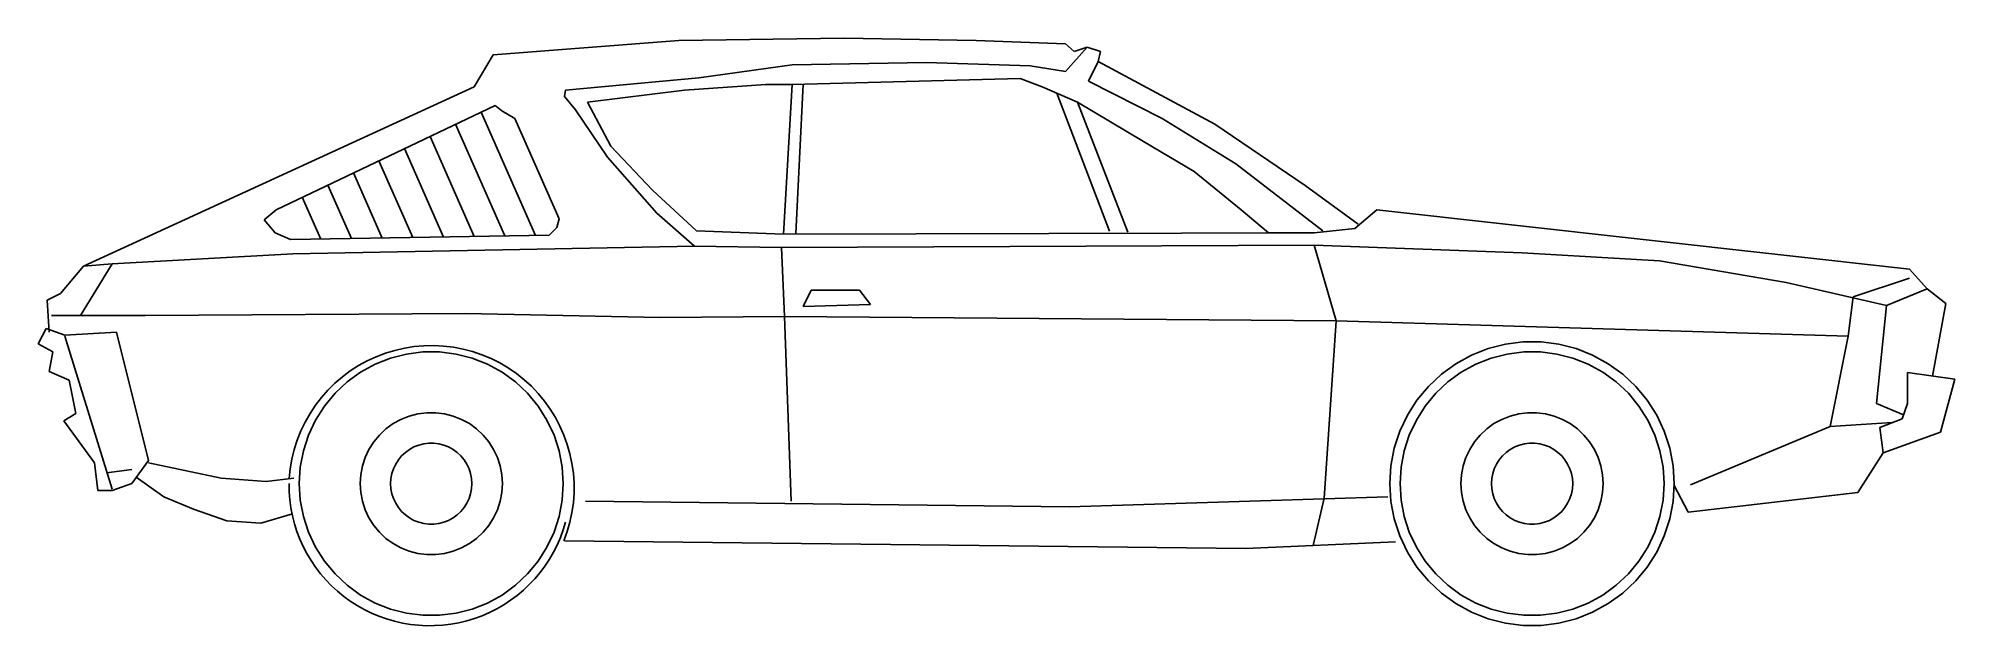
# Model space of a CAD drawing. Extents: x -2 to 4714, y -1 to 1446.
import ezdxf

# ---------------------------------------------------------------- set-up
doc = ezdxf.new("R2010")
doc.units = 0
doc.header["$LTSCALE"] = 20
doc.layers.get('0').update_dxf_attribs({"linetype": 'CONTINUOUS'})

msp = doc.modelspace()

# ---------------------------------------------------------------- linework, layer by layer
at = {"color": 0}
for p, q in [((1117.3, 1404.8), (1574.8, 1440.3)), ((1574.8, 1440.3), (1981.3, 1445.8)), ((1981.3, 1445.8), (2306.3, 1440.3)), ((2306.3, 1440.3), (2525.8, 1432.3)), ((2525.8, 1432.3), (2547.3, 1413.3)), ((2579.8, 1423.8), (2525.8, 1364.3)), ((2547.3, 1413.3), (2579.8, 1423.8)), ((2579.8, 1423.8), (2612.3, 1413.3)), ((1070.8, 1326.3), (1117.3, 1404.8)), ((1853.8, 1380.8), (1623.8, 1348.3)), ((2184.3, 1386.3), (1853.8, 1380.8)), ((2438.8, 1377.8), (2184.3, 1386.3)), ((2525.8, 1364.3), (2438.8, 1377.8)), ((2606.8, 1388.8), (2582.8, 1339.8)), ((2612.3, 1413.3), (2606.8, 1388.8)), ((2606.8, 1388.8), (2893.8, 1234.3)), ((109.3, 884.8), (1070.8, 1326.3)), ((1623.8, 1348.3), (1295.8, 1318.3)), ((1588.3, 1318.3), (1788.8, 1331.8)), ((1788.8, 1331.8), (1853.8, 1331.8)), ((1853.8, 1331.8), (1832.3, 963.3)), ((2414.3, 1346.8), (1853.8, 1331.8)), ((1862.3, 964.8), (1880.4, 1332.5)), ((2468.8, 1326.3), (2414.3, 1346.8)), ((2468.8, 1326.3), (2555.3, 1288.8)), ((2582.8, 1339.8), (2763.8, 1247.8)), ((583.3, 1023.3), (1122.3, 1280.3)), ((1122.3, 1280.3), (1138.8, 1266.8)), ((1295.8, 1318.3), (1293.3, 1302.3)), ((1293.3, 1302.3), (1320.3, 1269.8)), ((1349.8, 1288.8), (1588.3, 1318.3)), ((1406.8, 1180.3), (1349.8, 1288.8)), ((2634.3, 970.3), (2504.8, 1310.8)), ((2555.3, 1288.8), (2679.3, 968.3)), ((2555.3, 1288.8), (2717.8, 1191.3)), ((1146.3, 958.9), (1025.2, 1234)), ((1088.1, 1264), (1221.8, 960.2)), ((1138.8, 1266.8), (1171.3, 1247.8)), ((1171.3, 1247.8), (1279.8, 1001.3)), ((1320.3, 1269.8), (1398.8, 1153.3)), ((2763.8, 1247.8), (2945.3, 1136.8)), ((2893.8, 1234.3), (3116.3, 1082.8)), ((962.3, 1204), (1070.8, 957.6)), ((1509.8, 1071.8), (1406.8, 1180.3)), ((2717.8, 1191.3), (2842.8, 1117.8)), ((836.5, 1144.1), (919.8, 955)), ((995.3, 956.3), (899.4, 1174.1)), ((1398.8, 1153.3), (1520.8, 1014.8)), ((2945.3, 1136.8), (3159.3, 971.8)), ((844.3, 953.7), (773.7, 1114.1)), ((2842.8, 1117.8), (2958.8, 1023.3)), ((693.2, 951.1), (647.9, 1054.1)), ((710.8, 1084.1), (768.7, 952.4)), ((1618.3, 971.8), (1509.8, 1071.8)), ((3116.3, 1082.8), (3246.3, 987.8)), ((553.8, 998.8), (583.3, 1023.3)), ((580.8, 966.3), (553.8, 998.8)), ((1279.8, 1001.3), (1274.3, 979.8)), ((1520.8, 1014.8), (1612.8, 933.8)), ((2958.8, 1023.3), (3025.4, 966.8)), ((3292.3, 1023.3), (3237.8, 977.3)), ((4603.3, 876.8), (3292.3, 1023.3)), ((618.8, 949.8), (580.8, 966.3)), ((1255.3, 960.8), (618.8, 949.8)), ((1274.3, 979.8), (1255.3, 960.8)), ((1832.3, 963.3), (1618.3, 971.8)), ((3137.8, 966.3), (1832.3, 963.3)), ((3025.4, 966.8), (3137.8, 966.3)), ((3237.8, 977.3), (3137.8, 966.3)), ((624.3, 914.8), (179.8, 890.3)), ((1612.8, 933.8), (624.3, 914.8)), ((1826.8, 930.8), (1612.8, 933.8)), ((1826.8, 930.8), (3137.8, 936.3)), ((1834.8, 760.3), (1826.8, 930.8)), ((3191.8, 749.8), (3137.8, 936.3)), ((3137.8, 936.3), (3649.8, 917.3)), ((3649.8, 917.3), (3988.3, 897.3)), ((3988.3, 897.3), (4299.8, 844.3)), ((52.8, 817.3), (109.3, 884.8)), ((179.8, 890.3), (102.2, 763.3)), ((179.8, 890.3), (109.3, 884.8)), ((4603.3, 855.3), (4464.8, 809.3)), ((4646.8, 828.3), (4603.3, 876.8)), ((20.3, 800.8), (52.8, 817.3)), ((1899.8, 825.3), (1880.8, 784.8)), ((2019.3, 825.3), (1899.8, 825.3)), ((2046.3, 790.3), (2019.3, 825.3)), ((4299.8, 844.3), (4546.3, 787.3)), ((4464.8, 809.3), (4451.8, 711.8)), ((4546.3, 787.3), (4646.8, 828.3)), ((4646.8, 828.3), (4692.8, 792.8)), ((25.3, 722.3), (20.3, 800.8)), ((30.8, 763.3), (261.3, 763.3)), ((261.3, 763.3), (1049.3, 768.3)), ((1049.3, 768.3), (1528.8, 757.8)), ((1528.8, 757.8), (1834.8, 760.3)), ((1851.3, 305.3), (1834.8, 760.3)), ((1834.8, 760.3), (3191.8, 749.8)), ((1880.8, 784.8), (2046.3, 790.3)), ((4521.8, 546.3), (4546.3, 787.3)), ((4692.8, 792.8), (4660.1, 613.5)), ((17.3, 730.8), (-1.7, 692.8)), ((63.3, 714.3), (17.3, 730.8)), ((190.8, 722.3), (63.3, 714.3)), ((63.3, 711.8), (179.8, 334.8)), ((269.3, 405.8), (190.8, 722.3)), ((3162.3, 313.3), (3191.8, 749.8)), ((3191.8, 749.8), (4451.8, 711.8)), ((4451.8, 711.8), (4408.3, 489.3)), ((-1.7, 692.8), (33.8, 673.8)), ((33.8, 673.8), (25.3, 624.8)), ((829.8, 661.5), (807.7, 651.3)), ((852.4, 670.1), (829.8, 661.5)), ((875.6, 677.1), (852.4, 670.1)), ((904.4, 668.1), (864.9, 657.9)), ((899.2, 682.6), (875.6, 677.1)), ((923.2, 686.4), (899.2, 682.6)), ((944.9, 673.2), (904.4, 668.1)), ((947.3, 688.5), (923.2, 686.4)), ((985.7, 673.2), (944.9, 673.2)), ((971.6, 688.9), (947.3, 688.5)), ((995.8, 687.7), (971.6, 688.9)), ((1026.2, 668.1), (985.7, 673.2)), ((1019.8, 684.8), (995.8, 687.7)), ((1043.6, 680.3), (1019.8, 684.8)), ((1065.7, 657.9), (1026.2, 668.1)), ((1067.1, 674.1), (1043.6, 680.3)), ((1090, 666.3), (1067.1, 674.1)), ((1112.4, 656.9), (1090, 666.3)), ((3525.3, 665.5), (3486.8, 644.3)), ((3566.1, 681.7), (3525.3, 665.5)), ((3608.7, 692.6), (3566.1, 681.7)), ((3613.4, 668.1), (3573.9, 657.9)), ((3652.3, 698.1), (3608.7, 692.6)), ((3653.9, 673.2), (3613.4, 668.1)), ((3696.3, 698.1), (3652.3, 698.1)), ((3694.7, 673.2), (3653.9, 673.2)), ((3735.2, 668.1), (3694.7, 673.2)), ((3739.9, 692.6), (3696.3, 698.1)), ((3774.7, 657.9), (3735.2, 668.1)), ((3782.5, 681.7), (3739.9, 692.6)), ((3823.3, 665.5), (3782.5, 681.7)), ((3861.8, 644.3), (3823.3, 665.5)), ((25.3, 624.8), (74.3, 603.3)), ((766.1, 626.5), (746.7, 612)), ((791.2, 623.2), (758.1, 599.2)), ((786.5, 639.6), (766.1, 626.5)), ((807.7, 651.3), (786.5, 639.6)), ((826.9, 642.9), (791.2, 623.2)), ((864.9, 657.9), (826.9, 642.9)), ((1103.7, 642.9), (1065.7, 657.9)), ((1139.4, 623.2), (1103.7, 642.9)), ((1134.1, 646.1), (1112.4, 656.9)), ((1154.9, 633.7), (1134.1, 646.1)), ((1172.5, 599.2), (1139.4, 623.2)), ((1174.9, 620), (1154.9, 633.7)), ((1193.9, 604.9), (1174.9, 620)), ((3451.2, 618.5), (3419.2, 588.4)), ((3486.8, 644.3), (3451.2, 618.5)), ((3500.2, 623.2), (3467.1, 599.2)), ((3535.9, 642.9), (3500.2, 623.2)), ((3573.9, 657.9), (3535.9, 642.9)), ((3812.7, 642.9), (3774.7, 657.9)), ((3848.4, 623.2), (3812.7, 642.9)), ((3881.5, 599.2), (3848.4, 623.2)), ((3897.4, 618.5), (3861.8, 644.3)), ((3929.4, 588.4), (3897.4, 618.5)), ((4597.8, 546.3), (4597.8, 622.3)), ((4597.8, 622.3), (4714.3, 605.8)), ((74.3, 603.3), (90.3, 521.8)), ((711, 579.2), (695, 561)), ((728.4, 571.3), (702.4, 539.8)), ((728.3, 596.2), (711, 579.2)), ((746.7, 612), (728.3, 596.2)), ((758.1, 599.2), (728.4, 571.3)), ((1202.2, 571.3), (1172.5, 599.2)), ((1211.7, 588.5), (1193.9, 604.9)), ((1228.2, 539.8), (1202.2, 571.3)), ((1228.5, 570.9), (1211.7, 588.5)), ((1243.9, 552.2), (1228.5, 570.9)), ((3419.2, 588.4), (3391.1, 554.5)), ((3437.4, 571.3), (3411.4, 539.8)), ((3467.1, 599.2), (3437.4, 571.3)), ((3911.2, 571.3), (3881.5, 599.2)), ((3937.2, 539.8), (3911.2, 571.3)), ((3957.5, 554.5), (3929.4, 588.4)), ((4714.3, 605.8), (4679.3, 475.8)), ((90.3, 521.8), (60.8, 503.3)), ((666.9, 521.6), (654.9, 500.5)), ((680.2, 541.8), (666.9, 521.6)), ((695, 561), (680.2, 541.8)), ((702.4, 539.8), (680.5, 505.4)), ((932.5, 520.7), (911.2, 515.2)), ((954.3, 523.5), (932.5, 520.7)), ((976.3, 523.5), (954.3, 523.5)), ((998.1, 520.7), (976.3, 523.5)), ((1019.4, 515.2), (998.1, 520.7)), ((1250.1, 505.4), (1228.2, 539.8)), ((1258, 532.5), (1243.9, 552.2)), ((1270.8, 511.9), (1258, 532.5)), ((3391.1, 554.5), (3367.6, 517.4)), ((3411.4, 539.8), (3389.5, 505.4)), ((3641.5, 520.7), (3620.2, 515.2)), ((3663.3, 523.5), (3641.5, 520.7)), ((3685.3, 523.5), (3663.3, 523.5)), ((3707.1, 520.7), (3685.3, 523.5)), ((3728.4, 515.2), (3707.1, 520.7)), ((3959.1, 505.4), (3937.2, 539.8)), ((3981, 517.4), (3957.5, 554.5)), ((4588, 518), (4521.8, 546.3)), ((4584.7, 508.6), (4597.8, 546.3)), ((60.8, 503.3), (136.8, 399.8)), ((644.4, 478.6), (635.5, 456.1)), ((654.9, 500.5), (644.4, 478.6)), ((680.5, 505.4), (663.1, 468.5)), ((853.8, 483.7), (837.7, 468.6)), ((871.5, 496.6), (853.8, 483.7)), ((890.8, 507.2), (871.5, 496.6)), ((911.2, 515.2), (890.8, 507.2)), ((1039.8, 507.2), (1019.4, 515.2)), ((1059.1, 496.6), (1039.8, 507.2)), ((1076.9, 483.7), (1059.1, 496.6)), ((1092.9, 468.6), (1076.9, 483.7)), ((1267.5, 468.5), (1250.1, 505.4)), ((1282, 490.5), (1270.8, 511.9)), ((1291.8, 468.3), (1282, 490.5)), ((3348.9, 477.7), (3335.3, 435.9)), ((3367.6, 517.4), (3348.9, 477.7)), ((3389.5, 505.4), (3372.1, 468.5)), ((3562.8, 483.7), (3546.7, 468.6)), ((3580.5, 496.6), (3562.8, 483.7)), ((3599.8, 507.2), (3580.5, 496.6)), ((3620.2, 515.2), (3599.8, 507.2)), ((3748.8, 507.2), (3728.4, 515.2)), ((3768.1, 496.6), (3748.8, 507.2)), ((3785.9, 483.7), (3768.1, 496.6)), ((3801.9, 468.6), (3785.9, 483.7)), ((3976.5, 468.5), (3959.1, 505.4)), ((3999.7, 477.7), (3981, 517.4)), ((4013.3, 435.9), (3999.7, 477.7)), ((4064.3, 345.8), (4408.3, 489.3)), ((4408.3, 489.3), (4560.4, 499)), ((4529.8, 486.8), (4584.7, 508.6)), ((4538.3, 424.3), (4529.8, 486.8)), ((4679.3, 475.8), (4538.3, 424.3)), ((628.1, 433), (622.4, 409.4)), ((635.5, 456.1), (628.1, 433)), ((650.5, 429.6), (642.9, 389.5)), ((663.1, 468.5), (650.5, 429.6)), ((811.9, 433.1), (802.6, 413.2)), ((823.7, 451.7), (811.9, 433.1)), ((837.7, 468.6), (823.7, 451.7)), ((901.6, 425.9), (892.4, 417.3)), ((911.7, 433.2), (901.6, 425.9)), ((922.7, 439.3), (911.7, 433.2)), ((934.4, 443.9), (922.7, 439.3)), ((946.6, 447), (934.4, 443.9)), ((959, 448.6), (946.6, 447)), ((971.6, 448.6), (959, 448.6)), ((984, 447), (971.6, 448.6)), ((996.2, 443.9), (984, 447)), ((1007.9, 439.3), (996.2, 443.9)), ((1018.9, 433.2), (1007.9, 439.3)), ((1029, 425.9), (1018.9, 433.2)), ((1038.2, 417.3), (1029, 425.9)), ((1106.9, 451.7), (1092.9, 468.6)), ((1118.7, 433.1), (1106.9, 451.7)), ((1128, 413.2), (1118.7, 433.1)), ((1280.1, 429.6), (1267.5, 468.5)), ((1287.7, 389.5), (1280.1, 429.6)), ((1300, 445.5), (1291.8, 468.3)), ((1306.6, 422.1), (1300, 445.5)), ((3335.3, 435.9), (3327.1, 392.7)), ((3359.5, 429.6), (3351.9, 389.5)), ((3372.1, 468.5), (3359.5, 429.6)), ((3520.9, 433.1), (3511.6, 413.2)), ((3532.7, 451.7), (3520.9, 433.1)), ((3546.7, 468.6), (3532.7, 451.7)), ((3610.6, 425.9), (3601.4, 417.3)), ((3620.7, 433.2), (3610.6, 425.9)), ((3631.7, 439.3), (3620.7, 433.2)), ((3643.4, 443.9), (3631.7, 439.3)), ((3655.6, 447), (3643.4, 443.9)), ((3668, 448.6), (3655.6, 447)), ((3680.6, 448.6), (3668, 448.6)), ((3693, 447), (3680.6, 448.6)), ((3705.2, 443.9), (3693, 447)), ((3716.9, 439.3), (3705.2, 443.9)), ((3727.9, 433.2), (3716.9, 439.3)), ((3738, 425.9), (3727.9, 433.2)), ((3747.2, 417.3), (3738, 425.9)), ((3815.9, 451.7), (3801.9, 468.6)), ((3827.7, 433.1), (3815.9, 451.7)), ((3837, 413.2), (3827.7, 433.1)), ((3989.1, 429.6), (3976.5, 468.5)), ((3996.7, 389.5), (3989.1, 429.6)), ((4021.5, 392.7), (4013.3, 435.9)), ((136.8, 399.8), (144.8, 332.3)), ((166.3, 375.8), (228.8, 383.8)), ((228.8, 348.8), (269.3, 405.8)), ((269.3, 399.8), (448.3, 362.3)), ((618.3, 385.5), (615.8, 361.4)), ((622.4, 409.4), (618.3, 385.5)), ((642.9, 389.5), (640.3, 348.8)), ((795.8, 392.3), (791.7, 370.7)), ((802.6, 413.2), (795.8, 392.3)), ((872.3, 385.6), (868.4, 373.7)), ((877.7, 397), (872.3, 385.6)), ((884.4, 407.6), (877.7, 397)), ((892.4, 417.3), (884.4, 407.6)), ((1046.2, 407.6), (1038.2, 417.3)), ((1052.9, 397), (1046.2, 407.6)), ((1058.3, 385.6), (1052.9, 397)), ((1062.2, 373.7), (1058.3, 385.6)), ((1134.8, 392.3), (1128, 413.2)), ((1138.9, 370.7), (1134.8, 392.3)), ((1290.3, 348.8), (1287.7, 389.5)), ((1311.6, 398.4), (1306.6, 422.1)), ((1315, 374.4), (1311.6, 398.4)), ((3327.1, 392.7), (3324.3, 348.8)), ((3351.9, 389.5), (3349.3, 348.8)), ((3504.8, 392.3), (3500.7, 370.7)), ((3511.6, 413.2), (3504.8, 392.3)), ((3581.3, 385.6), (3577.4, 373.7)), ((3586.7, 397), (3581.3, 385.6)), ((3593.4, 407.6), (3586.7, 397)), ((3601.4, 417.3), (3593.4, 407.6)), ((3755.2, 407.6), (3747.2, 417.3)), ((3761.9, 397), (3755.2, 407.6)), ((3767.3, 385.6), (3761.9, 397)), ((3771.2, 373.7), (3767.3, 385.6)), ((3843.8, 392.3), (3837, 413.2)), ((3847.9, 370.7), (3843.8, 392.3)), ((3999.3, 348.8), (3996.7, 389.5)), ((4024.3, 348.8), (4021.5, 392.7)), ((4538.3, 424.3), (4475.8, 326.8)), ((144.8, 332.3), (179.8, 332.3)), ((179.8, 332.3), (228.8, 348.8)), ((239.3, 364.8), (307.3, 316.3)), ((448.3, 362.3), (559.3, 354.3)), ((559.3, 354.3), (626.8, 362.3)), ((615.3, 348.8), (615.7, 328.8)), ((640.3, 348.8), (642.9, 308.1)), ((791.7, 370.7), (790.3, 348.8)), ((790.3, 348.8), (791.7, 326.9)), ((866.1, 361.3), (865.3, 348.8)), ((865.3, 348.8), (866.1, 336.3)), ((868.4, 373.7), (866.1, 361.3)), ((866.1, 336.3), (868.4, 323.9)), ((1064.5, 361.3), (1062.2, 373.7)), ((1062.2, 323.9), (1064.5, 336.3)), ((1065.3, 348.8), (1064.5, 361.3)), ((1064.5, 336.3), (1065.3, 348.8)), ((1140.3, 348.8), (1138.9, 370.7)), ((1138.9, 326.9), (1140.3, 348.8)), ((1287.7, 308.1), (1290.3, 348.8)), ((1316.6, 350.2), (1315, 374.4)), ((1316.6, 326), (1316.6, 350.2)), ((3324.3, 348.8), (3327.1, 304.9)), ((3349.3, 348.8), (3351.9, 308.1)), ((3500.7, 370.7), (3499.3, 348.8)), ((3499.3, 348.8), (3500.7, 326.9)), ((3575.1, 361.3), (3574.3, 348.8)), ((3574.3, 348.8), (3575.1, 336.3)), ((3577.4, 373.7), (3575.1, 361.3)), ((3575.1, 336.3), (3577.4, 323.9)), ((3773.5, 361.3), (3771.2, 373.7)), ((3771.2, 323.9), (3773.5, 336.3)), ((3774.3, 348.8), (3773.5, 361.3)), ((3773.5, 336.3), (3774.3, 348.8)), ((3849.3, 348.8), (3847.9, 370.7)), ((3847.9, 326.9), (3849.3, 348.8)), ((3996.7, 308.1), (3999.3, 348.8)), ((4021.5, 304.9), (4024.3, 348.8)), ((4023.3, 345.8), (4058.8, 278.3)), ((307.3, 316.3), (380.3, 286.3)), ((380.3, 286.3), (461.8, 256.8)), ((615.7, 328.8), (617.2, 308.9)), ((617.2, 308.9), (619.9, 289.1)), ((619.9, 289.1), (623.7, 269.5)), ((642.9, 308.1), (650.5, 268)), ((791.7, 326.9), (795.8, 305.3)), ((795.8, 305.3), (802.6, 284.4)), ((802.6, 284.4), (811.9, 264.5)), ((868.4, 323.9), (872.3, 312)), ((872.3, 312), (877.7, 300.6)), ((877.7, 300.6), (884.4, 290)), ((884.4, 290), (892.4, 280.4)), ((1038.2, 280.4), (1046.2, 290)), ((1046.2, 290), (1052.9, 300.6)), ((1052.9, 300.6), (1058.3, 312)), ((1058.3, 312), (1062.2, 323.9)), ((1118.7, 264.5), (1128, 284.4)), ((1128, 284.4), (1134.8, 305.3)), ((1134.8, 305.3), (1138.9, 326.9)), ((1280.1, 268), (1287.7, 308.1)), ((1311.6, 277.8), (1315, 301.8)), ((1315, 301.8), (1316.6, 326)), ((1344.8, 305.3), (2536.3, 291.8)), ((2536.3, 291.8), (3319.3, 316.3)), ((3135.3, 196.8), (3162.3, 313.3)), ((3327.1, 304.9), (3335.3, 261.8)), ((3351.9, 308.1), (3359.5, 268)), ((3500.7, 326.9), (3504.8, 305.3)), ((3504.8, 305.3), (3511.6, 284.4)), ((3511.6, 284.4), (3520.9, 264.5)), ((3577.4, 323.9), (3581.3, 312)), ((3581.3, 312), (3586.7, 300.6)), ((3586.7, 300.6), (3593.4, 290)), ((3593.4, 290), (3601.4, 280.4)), ((3747.2, 280.4), (3755.2, 290)), ((3755.2, 290), (3761.9, 300.6)), ((3761.9, 300.6), (3767.3, 312)), ((3767.3, 312), (3771.2, 323.9)), ((3827.7, 264.5), (3837, 284.4)), ((3837, 284.4), (3843.8, 305.3)), ((3843.8, 305.3), (3847.9, 326.9)), ((3989.1, 268), (3996.7, 308.1)), ((4013.3, 261.8), (4021.5, 304.9)), ((4475.8, 326.8), (4058.8, 278.3)), ((461.8, 256.8), (545.8, 251.3)), ((545.8, 251.3), (623.6, 274.1)), ((623.7, 269.5), (628.6, 250.1)), ((628.6, 250.1), (634.6, 231.1)), ((650.5, 268), (663.1, 229.2)), ((811.9, 264.5), (823.7, 246)), ((823.7, 246), (837.7, 229)), ((892.4, 280.4), (901.6, 271.8)), ((901.6, 271.8), (911.7, 264.4)), ((911.7, 264.4), (922.7, 258.3)), ((922.7, 258.3), (934.4, 253.7)), ((934.4, 253.7), (946.6, 250.6)), ((946.6, 250.6), (959, 249)), ((959, 249), (971.6, 249)), ((971.6, 249), (984, 250.6)), ((984, 250.6), (996.2, 253.7)), ((996.2, 253.7), (1007.9, 258.3)), ((1007.9, 258.3), (1018.9, 264.4)), ((1018.9, 264.4), (1029, 271.8)), ((1029, 271.8), (1038.2, 280.4)), ((1092.9, 229), (1106.9, 246)), ((1106.9, 246), (1118.7, 264.5)), ((1267.5, 229.2), (1280.1, 268)), ((1290, 234.7), (1295.8, 253.8)), ((1300, 230.7), (1306.6, 254.1)), ((1306.6, 254.1), (1311.6, 277.8)), ((3335.3, 261.8), (3348.9, 220)), ((3359.5, 268), (3372.1, 229.2)), ((3520.9, 264.5), (3532.7, 246)), ((3532.7, 246), (3546.7, 229)), ((3601.4, 280.4), (3610.6, 271.8)), ((3610.6, 271.8), (3620.7, 264.4)), ((3620.7, 264.4), (3631.7, 258.3)), ((3631.7, 258.3), (3643.4, 253.7)), ((3643.4, 253.7), (3655.6, 250.6)), ((3655.6, 250.6), (3668, 249)), ((3668, 249), (3680.6, 249)), ((3680.6, 249), (3693, 250.6)), ((3693, 250.6), (3705.2, 253.7)), ((3705.2, 253.7), (3716.9, 258.3)), ((3716.9, 258.3), (3727.9, 264.4)), ((3727.9, 264.4), (3738, 271.8)), ((3738, 271.8), (3747.2, 280.4)), ((3801.9, 229), (3815.9, 246)), ((3815.9, 246), (3827.7, 264.5)), ((3976.5, 229.2), (3989.1, 268)), ((3999.7, 220), (4013.3, 261.8)), ((634.6, 231.1), (641.8, 212.4)), ((641.8, 212.4), (649.9, 194.2)), ((649.9, 194.2), (659.2, 176.4)), ((663.1, 229.2), (680.5, 192.2)), ((680.5, 192.2), (702.4, 157.8)), ((837.7, 229), (853.8, 214)), ((853.8, 214), (871.5, 201.1)), ((871.5, 201.1), (890.8, 190.5)), ((890.8, 190.5), (911.2, 182.4)), ((1019.4, 182.4), (1039.8, 190.5)), ((1039.8, 190.5), (1059.1, 201.1)), ((1059.1, 201.1), (1076.9, 214)), ((1076.9, 214), (1092.9, 229)), ((1228.2, 157.8), (1250.1, 192.2)), ((1250.1, 192.2), (1267.5, 229.2)), ((1266, 179.8), (1275.1, 197.6)), ((1275.1, 197.6), (1283.1, 215.9)), ((1283.1, 215.9), (1290, 234.7)), ((1291.8, 207.9), (1300, 230.7)), ((1293.3, 207.8), (2969.8, 188.8)), ((2969.8, 188.8), (3338.3, 205.3)), ((3348.9, 220), (3367.6, 180.2)), ((3372.1, 229.2), (3389.5, 192.2)), ((3389.5, 192.2), (3411.4, 157.8)), ((3546.7, 229), (3562.8, 214)), ((3562.8, 214), (3580.5, 201.1)), ((3580.5, 201.1), (3599.8, 190.5)), ((3599.8, 190.5), (3620.2, 182.4)), ((3728.4, 182.4), (3748.8, 190.5)), ((3748.8, 190.5), (3768.1, 201.1)), ((3768.1, 201.1), (3785.9, 214)), ((3785.9, 214), (3801.9, 229)), ((3937.2, 157.8), (3959.1, 192.2)), ((3959.1, 192.2), (3976.5, 229.2)), ((3981, 180.2), (3999.7, 220)), ((659.2, 176.4), (669.4, 159.3)), ((669.4, 159.3), (680.6, 142.7)), ((680.6, 142.7), (692.8, 126.9)), ((702.4, 157.8), (728.4, 126.3)), ((911.2, 182.4), (932.5, 176.9)), ((932.5, 176.9), (954.3, 174.2)), ((954.3, 174.2), (976.3, 174.2)), ((976.3, 174.2), (998.1, 176.9)), ((998.1, 176.9), (1019.4, 182.4)), ((1202.2, 126.3), (1228.2, 157.8)), ((1233, 129.8), (1245, 145.9)), ((1245, 145.9), (1256, 162.5)), ((1256, 162.5), (1266, 179.8)), ((3367.6, 180.2), (3391.1, 143.1)), ((3391.1, 143.1), (3419.2, 109.2)), ((3411.4, 157.8), (3437.4, 126.3)), ((3620.2, 182.4), (3641.5, 176.9)), ((3641.5, 176.9), (3663.3, 174.2)), ((3663.3, 174.2), (3685.3, 174.2)), ((3685.3, 174.2), (3707.1, 176.9)), ((3707.1, 176.9), (3728.4, 182.4)), ((3911.2, 126.3), (3937.2, 157.8)), ((3929.4, 109.2), (3957.5, 143.1)), ((3957.5, 143.1), (3981, 180.2)), ((692.8, 126.9), (705.8, 111.7)), ((705.8, 111.7), (719.7, 97.3)), ((719.7, 97.3), (734.4, 83.8)), ((728.4, 126.3), (758.1, 98.4)), ((758.1, 98.4), (791.2, 74.4)), ((1139.4, 74.4), (1172.5, 98.4)), ((1172.5, 98.4), (1202.2, 126.3)), ((1191.9, 86.3), (1206.4, 100)), ((1206.4, 100), (1220.1, 114.6)), ((1220.1, 114.6), (1233, 129.8)), ((3419.2, 109.2), (3451.2, 79.1)), ((3437.4, 126.3), (3467.1, 98.4)), ((3467.1, 98.4), (3500.2, 74.4)), ((3848.4, 74.4), (3881.5, 98.4)), ((3881.5, 98.4), (3911.2, 126.3)), ((3897.4, 79.1), (3929.4, 109.2)), ((734.4, 83.8), (749.8, 71.1)), ((749.8, 71.1), (766, 59.4)), ((766, 59.4), (782.8, 48.6)), ((782.8, 48.6), (800.2, 38.7)), ((791.2, 74.4), (826.9, 54.7)), ((826.9, 54.7), (864.9, 39.7)), ((1065.7, 39.7), (1103.7, 54.7)), ((1103.7, 54.7), (1139.4, 74.4)), ((1126.5, 40.5), (1143.8, 50.6)), ((1143.8, 50.6), (1160.5, 61.5)), ((1160.5, 61.5), (1176.5, 73.5)), ((1176.5, 73.5), (1191.9, 86.3)), ((3451.2, 79.1), (3486.8, 53.3)), ((3486.8, 53.3), (3525.3, 32.1)), ((3500.2, 74.4), (3535.9, 54.7)), ((3535.9, 54.7), (3573.9, 39.7)), ((3774.7, 39.7), (3812.7, 54.7)), ((3812.7, 54.7), (3848.4, 74.4)), ((3823.3, 32.1), (3861.8, 53.3)), ((3861.8, 53.3), (3897.4, 79.1)), ((800.2, 38.7), (818.2, 29.9)), ((818.2, 29.9), (836.6, 22.2)), ((836.6, 22.2), (855.4, 15.5)), ((855.4, 15.5), (874.6, 9.9)), ((864.9, 39.7), (904.4, 29.6)), ((874.6, 9.9), (894.1, 5.5)), ((894.1, 5.5), (913.8, 2.1)), ((904.4, 29.6), (944.9, 24.5)), ((913.8, 2.1), (933.6, -0.1)), ((944.9, 24.5), (985.7, 24.5)), ((973.6, -1), (993.5, 0.3)), ((985.7, 24.5), (1026.2, 29.6)), ((993.5, 0.3), (1013.4, 2.7)), ((1013.4, 2.7), (1033, 6.2)), ((1026.2, 29.6), (1065.7, 39.7)), ((1033, 6.2), (1052.5, 10.9)), ((1052.5, 10.9), (1071.6, 16.7)), ((1071.6, 16.7), (1090.4, 23.6)), ((1090.4, 23.6), (1108.7, 31.5)), ((1108.7, 31.5), (1126.5, 40.5)), ((3525.3, 32.1), (3566.1, 15.9)), ((3566.1, 15.9), (3608.7, 5)), ((3573.9, 39.7), (3613.4, 29.6)), ((3608.7, 5), (3652.3, -0.5)), ((3613.4, 29.6), (3653.9, 24.5)), ((3653.9, 24.5), (3694.7, 24.5)), ((3694.7, 24.5), (3735.2, 29.6)), ((3696.3, -0.5), (3739.9, 5)), ((3735.2, 29.6), (3774.7, 39.7)), ((3739.9, 5), (3782.5, 15.9)), ((3782.5, 15.9), (3823.3, 32.1)), ((933.6, -0.1), (953.6, -1.1)), ((953.6, -1.1), (973.6, -1)), ((3652.3, -0.5), (3696.3, -0.5))]:
    msp.add_line(p, q, dxfattribs=at)

doc.saveas('drawing.dxf')
